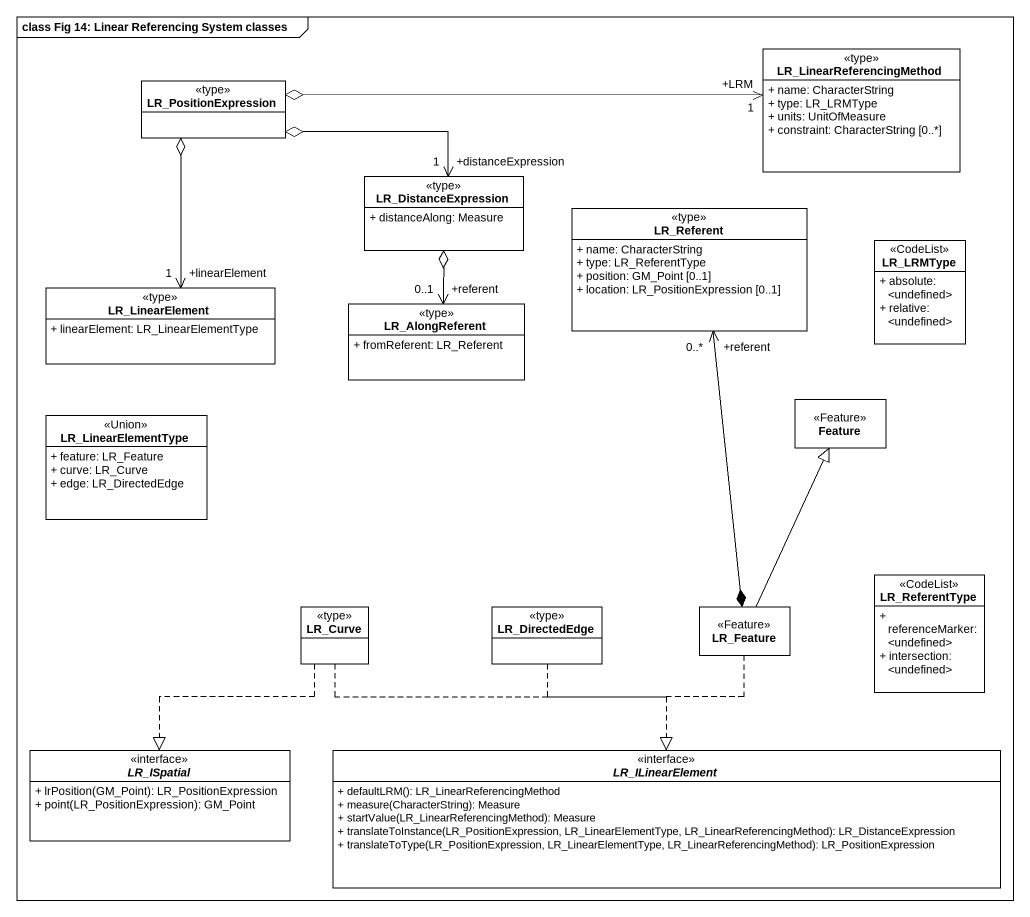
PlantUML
@startuml
mainframe class Fig 14: Linear Referencing System classes
hide circle
hide empty members
skinparam classAttributeIconSize 0
class LR_LinearReferencingMethod <<type>> {
  + name: CharacterString
  + type: LR_LRMType
  + units: UnitOfMeasure
  + constraint: CharacterString [0..*]
}
class LR_PositionExpression <<type>>
class LR_DistanceExpression <<type>> {
  + distanceAlong: Measure
}
class LR_Referent <<type>> {
  + name: CharacterString
  + type: LR_ReferentType
  + position: GM_Point [0..1]
  + location: LR_PositionExpression [0..1]
}
class LR_LRMType <<CodeList>> {
  + absolute: <undefined>
  + relative: <undefined>
}
class LR_LinearElement <<type>> {
  + linearElement: LR_LinearElementType
}
class LR_AlongReferent <<type>> {
  + fromReferent: LR_Referent
}
class Feature <<Feature>>
class LR_LinearElementType <<Union>> {
  + feature: LR_Feature
  + curve: LR_Curve
  + edge: LR_DirectedEdge
}
class LR_ReferentType <<CodeList>> {
  + referenceMarker: <undefined>
  + intersection: <undefined>
}
class LR_Curve <<type>>
class LR_DirectedEdge <<type>>
class LR_Feature <<Feature>>
interface LR_ISpatial {
  + lrPosition(GM_Point): LR_PositionExpression
  + point(LR_PositionExpression): GM_Point
}
interface LR_ILinearElement {
  + defaultLRM(): LR_LinearReferencingMethod
  + measure(CharacterString): Measure
  + startValue(LR_LinearReferencingMethod): Measure
  + translateToInstance(LR_PositionExpression, LR_LinearElementType, LR_LinearReferencingMethod): LR_DistanceExpression
  + translateToType(LR_PositionExpression, LR_LinearElementType, LR_LinearReferencingMethod): LR_PositionExpression
}
LR_LinearReferencingMethod "+LRM\n1" <-left-o LR_PositionExpression
LR_PositionExpression o--> "+linearElement\n1" LR_LinearElement
LR_DistanceExpression "+distanceExpression\n1" <-left-o LR_PositionExpression
LR_DistanceExpression o--> "+referent\n0..1" LR_AlongReferent
LR_Curve ..|> LR_ISpatial
LR_Curve .right.|> LR_ILinearElement
LR_DirectedEdge ..|> LR_ILinearElement
LR_Feature *-up-> "+referent\n0..*" LR_Referent
LR_Feature -up-|> Feature
LR_Feature ..|> LR_ILinearElement
@enduml
